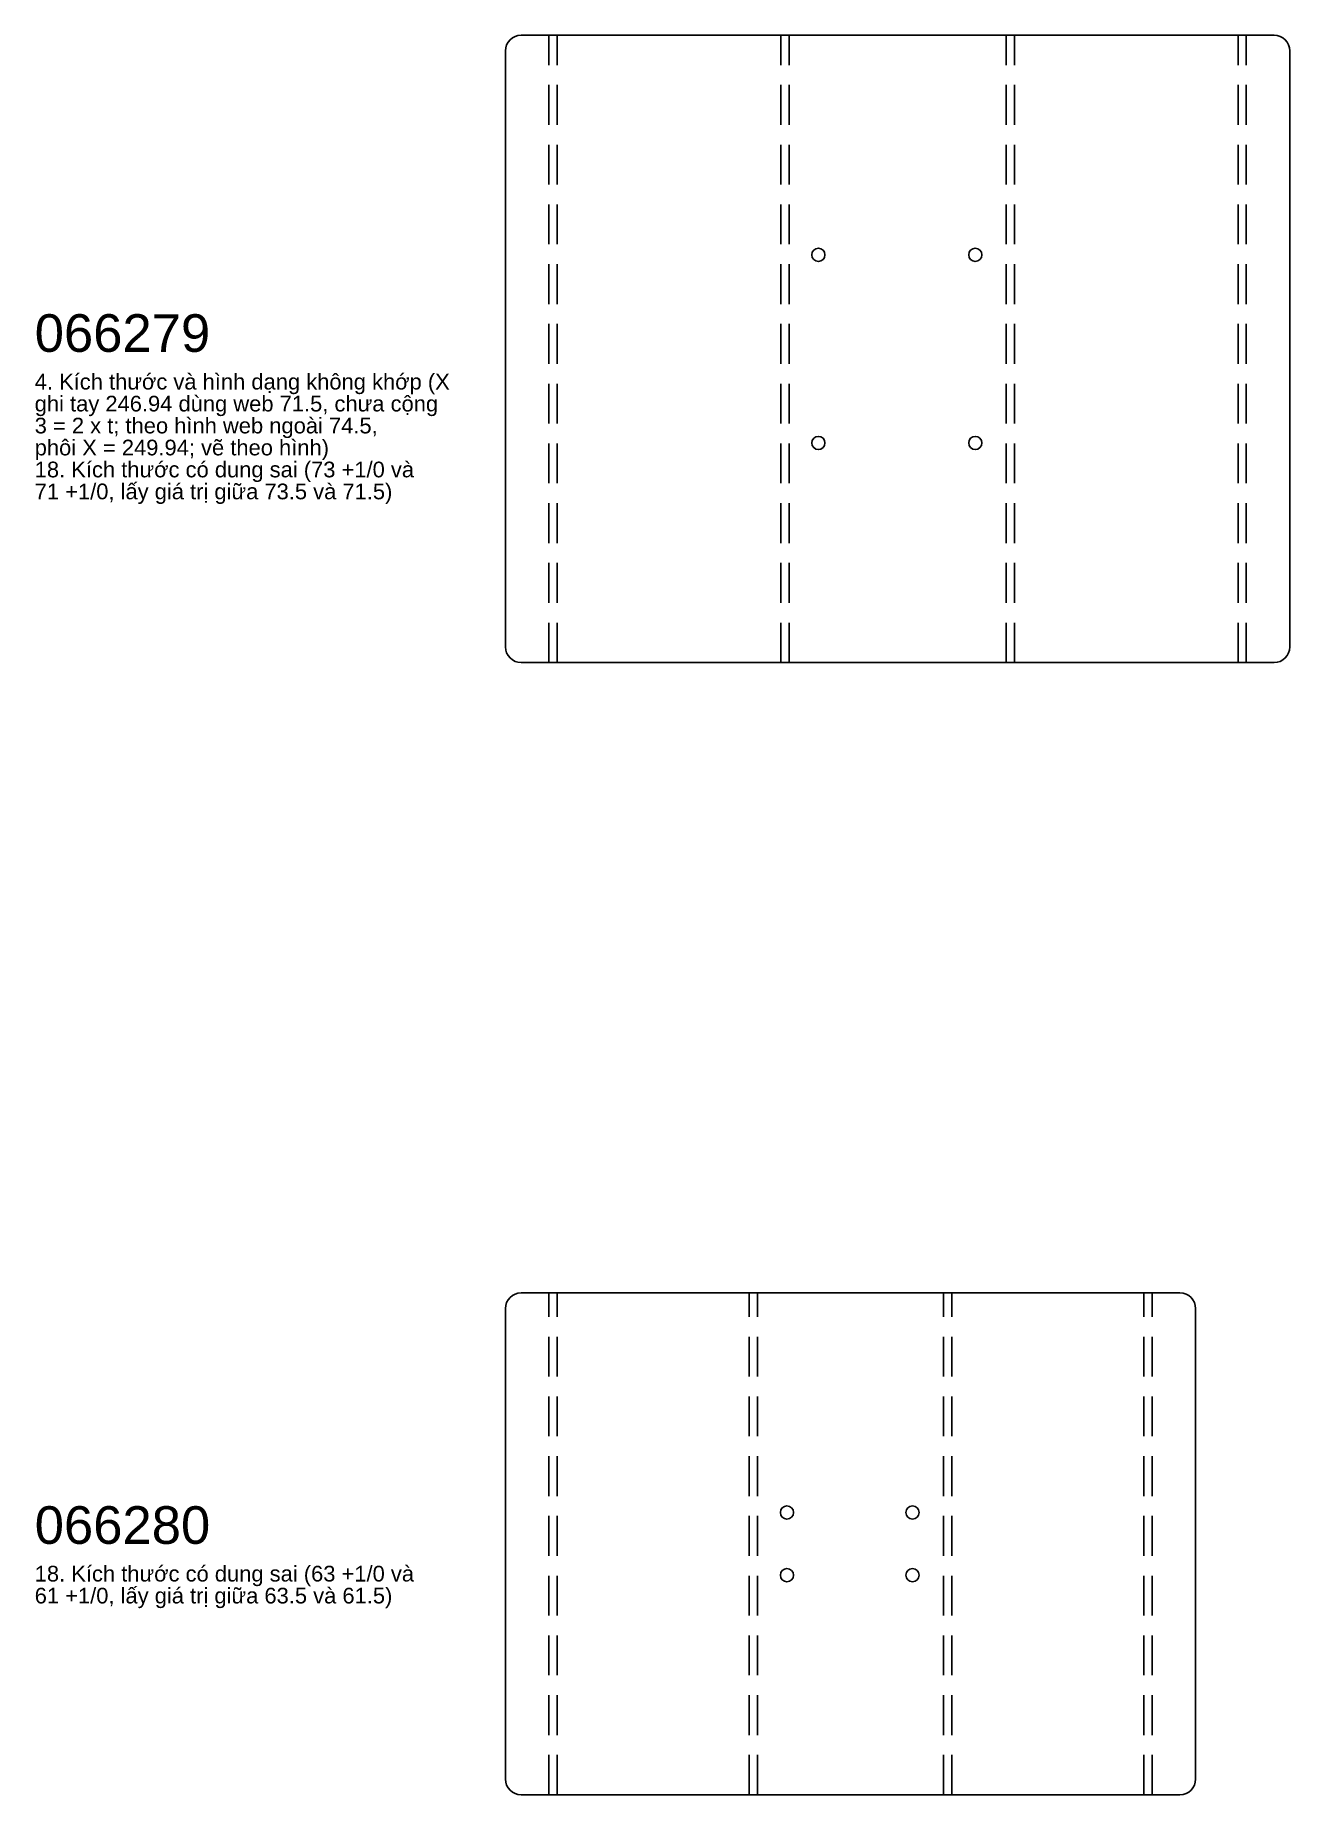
# Model space of a CAD drawing. Extents: x -150 to 250, y 0 to 561.
import ezdxf

# ---------------------------------------------------------------- set-up
doc = ezdxf.new("R2010")
doc.units = 0
doc.header["$MEASUREMENT"] = 0
doc.linetypes.add('DASHED', pattern=[19.05, 12.7, -6.35])
doc.layers.get('0').update_dxf_attribs({"linetype": 'CONTINUOUS'})
doc.styles.get("Standard").update_dxf_attribs({"font": 'arial.ttf'})

msp = doc.modelspace()

# ---------------------------------------------------------------- linework, layer by layer
for p, q in [((244.94, 560.95), (5, 560.95)), ((0, 555.95), (0, 365.95)), ((249.94, 365.95), (249.94, 555.95)), ((5, 360.95), (244.94, 360.95)), ((214.94, 160), (5, 160)), ((0, 155), (0, 5)), ((219.94, 5), (219.94, 155)), ((5, 0), (214.94, 0))]:
    msp.add_line(p, q)
at = {"linetype": 'DASHED'}
for p, q in [((13.86, 360.95), (13.86, 560.95)), ((16.5, 360.95), (16.5, 560.95)), ((87.72, 360.95), (87.72, 560.95)), ((90.36, 360.95), (90.36, 560.95)), ((159.58, 360.95), (159.58, 560.95)), ((162.22, 360.95), (162.22, 560.95)), ((233.44, 360.95), (233.44, 560.95)), ((236.08, 360.95), (236.08, 560.95)), ((13.86, 0), (13.86, 160)), ((16.5, 0), (16.5, 160)), ((77.72, 0), (77.72, 160)), ((80.36, 0), (80.36, 160)), ((139.58, 0), (139.58, 160)), ((142.22, 0), (142.22, 160)), ((203.44, 0), (203.44, 160)), ((206.08, 0), (206.08, 160))]:
    msp.add_line(p, q, dxfattribs=at)
for centre in [(99.72, 490.95), (149.72, 490.95), (99.72, 430.95), (149.72, 430.95), (89.72, 90), (129.72, 90), (89.72, 70), (129.72, 70)]:
    msp.add_circle(centre, 2.1)
for centre, start, end in [((5, 555.95), 90, 180), ((244.94, 555.95), 0, 90), ((5, 365.95), 180, 270), ((244.94, 365.95), 270, 0), ((5, 155), 90, 180), ((214.94, 155), 0, 90), ((5, 5), 180, 270), ((214.94, 5), 270, 0)]:
    msp.add_arc(centre, 5, start, end)

# ---------------------------------------------------------------- texts
for s, p in [('066279', (-150, 460)), ('066280', (-150, 80))]:
    msp.add_text(s, height=12).set_placement(p)
at = {"color": 6}
for s, p in [('4. Kích thước và hình dạng không khớp (X', (-150, 448)), ('ghi tay 246.94 dùng web 71.5, chưa cộng', (-150, 441)), ('3 = 2 x t; theo hình web ngoài 74.5,', (-150, 434)), ('phôi X = 249.94; vẽ theo hình)', (-150, 427)), ('18. Kích thước có dung sai (73 +1/0 và', (-150, 420)), ('71 +1/0, lấy giá trị giữa 73.5 và 71.5)', (-150, 413)), ('18. Kích thước có dung sai (63 +1/0 và', (-150, 68)), ('61 +1/0, lấy giá trị giữa 63.5 và 61.5)', (-150, 61))]:
    msp.add_text(s, height=5, dxfattribs=at).set_placement(p)

doc.saveas('drawing.dxf')
